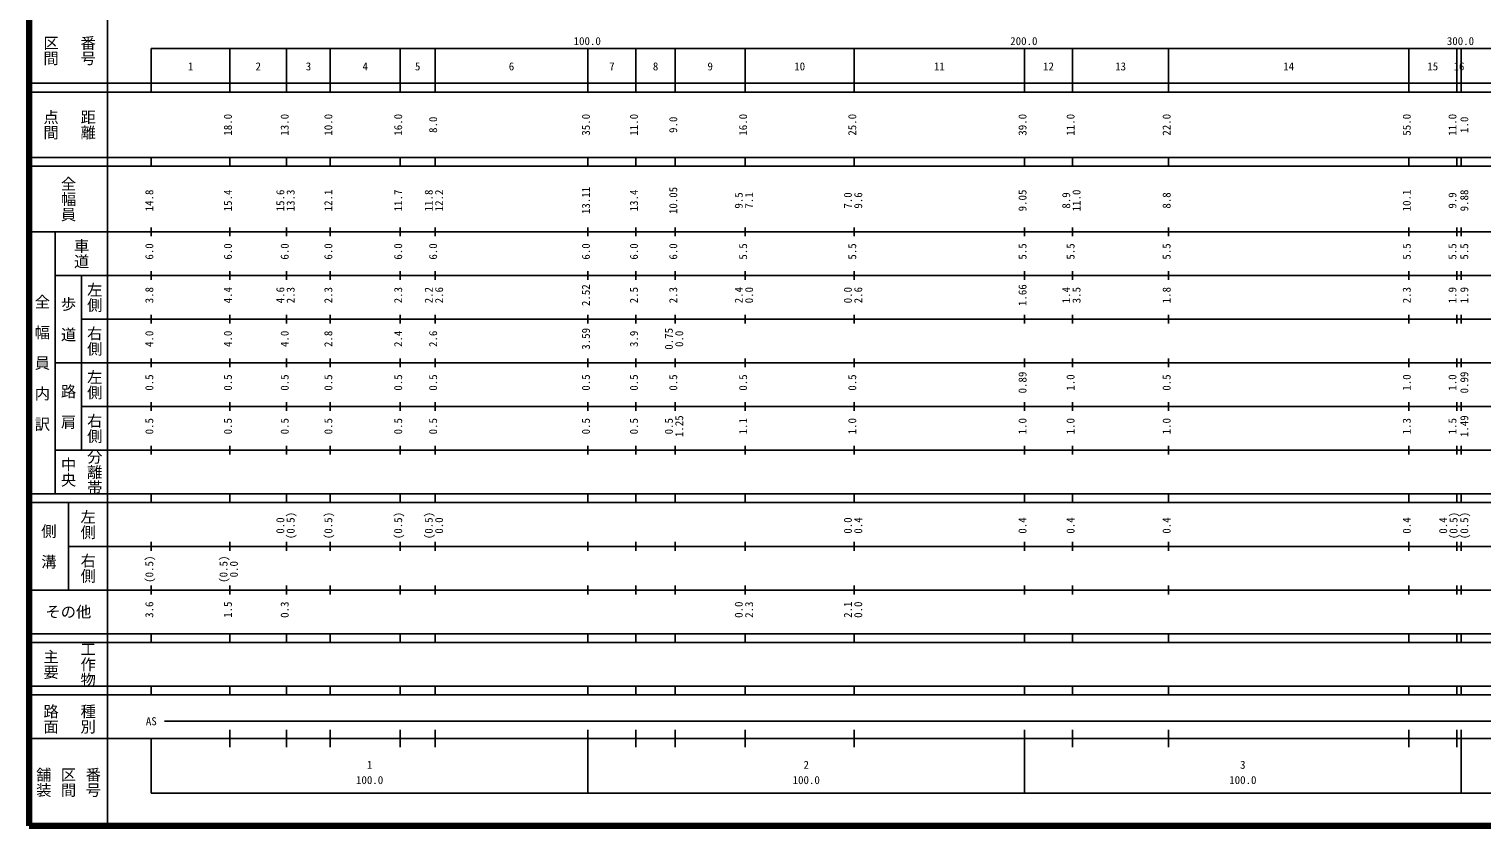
# Model space of a CAD drawing. Units: millimetres on the paper, enlarged 1000 times. Extents: x 40000 to 680000, y 20000 to 380000.
# Drawn here: x 40000 to 372764, y 20000 to 202409 of the extents above; entities that cross this region are included whole.
import ezdxf
from ezdxf.enums import TextEntityAlignment as Align

# ---------------------------------------------------------------- set-up
doc = ezdxf.new("R2010")
doc.units = ezdxf.units.MM
doc.header["$LTSCALE"] = 1000
doc.layers.add('M-TTL', color=2, linetype='Continuous', lineweight=140)
doc.layers.add('M-TTL-BAND', color=7, linetype='Continuous', lineweight=25)
doc.styles.add('@ＭＳ ゴシック', font='')
doc.styles.add('ＭＳ ゴシック', font='')
doc.styles.get('@ＭＳ ゴシック').set_extended_font_data('@MS Gothic')
doc.styles.get('ＭＳ ゴシック').set_extended_font_data('MS Gothic')

msp = doc.modelspace()

# ---------------------------------------------------------------- linework, layer by layer
at = {"layer": 'M-TTL'}
for p, q in [((40000, 380000), (40000, 20000)), ((40000, 20000), (680000, 20000))]:
    msp.add_line(p, q, dxfattribs=at)
at = {"layer": 'M-TTL-BAND'}
for p, q in [((58000, 370000), (58000, 20000)), ((68000, 198000), (579000, 198000)), ((68000, 198000), (68000, 188000)), ((86000, 188000), (86000, 198000)), ((99000, 188000), (99000, 198000)), ((109000, 188000), (109000, 198000)), ((125000, 188000), (125000, 198000)), ((133000, 188000), (133000, 198000)), ((168000, 188000), (168000, 198000)), ((179000, 188000), (179000, 198000)), ((188000, 188000), (188000, 198000)), ((204000, 188000), (204000, 198000)), ((229000, 188000), (229000, 198000)), ((268000, 188000), (268000, 198000)), ((279000, 188000), (279000, 198000)), ((301000, 188000), (301000, 198000)), ((356000, 188000), (356000, 198000)), ((367000, 188000), (367000, 198000)), ((368000, 188000), (368000, 198000)), ((40000, 190000), (579000, 190000)), ((40000, 188000), (579000, 188000)), ((40000, 173000), (579000, 173000)), ((40000, 171000), (579000, 171000)), ((68000, 171000), (68000, 173000)), ((86000, 171000), (86000, 173000)), ((99000, 171000), (99000, 173000)), ((109000, 171000), (109000, 173000)), ((125000, 171000), (125000, 173000)), ((133000, 171000), (133000, 173000)), ((168000, 171000), (168000, 173000)), ((179000, 171000), (179000, 173000)), ((188000, 171000), (188000, 173000)), ((204000, 171000), (204000, 173000)), ((229000, 171000), (229000, 173000)), ((268000, 171000), (268000, 173000)), ((279000, 171000), (279000, 173000)), ((301000, 171000), (301000, 173000)), ((356000, 171000), (356000, 173000)), ((367000, 171000), (367000, 173000)), ((368000, 171000), (368000, 173000)), ((68000, 155000), (68000, 157000)), ((86000, 155000), (86000, 157000)), ((99000, 155000), (99000, 157000)), ((109000, 155000), (109000, 157000)), ((125000, 155000), (125000, 157000)), ((133000, 155000), (133000, 157000)), ((168000, 155000), (168000, 157000)), ((179000, 155000), (179000, 157000)), ((188000, 155000), (188000, 157000)), ((204000, 155000), (204000, 157000)), ((229000, 155000), (229000, 157000)), ((268000, 155000), (268000, 157000)), ((279000, 155000), (279000, 157000)), ((301000, 155000), (301000, 157000)), ((356000, 155000), (356000, 157000)), ((367000, 155000), (367000, 157000)), ((368000, 155000), (368000, 157000)), ((40000, 156000), (579000, 156000)), ((46000, 96000), (46000, 156000)), ((68000, 145000), (68000, 147000)), ((86000, 145000), (86000, 147000)), ((99000, 145000), (99000, 147000)), ((109000, 145000), (109000, 147000)), ((125000, 145000), (125000, 147000)), ((133000, 145000), (133000, 147000)), ((168000, 145000), (168000, 147000)), ((179000, 145000), (179000, 147000)), ((188000, 145000), (188000, 147000)), ((204000, 145000), (204000, 147000)), ((229000, 145000), (229000, 147000)), ((268000, 145000), (268000, 147000)), ((279000, 145000), (279000, 147000)), ((301000, 145000), (301000, 147000)), ((356000, 145000), (356000, 147000)), ((367000, 145000), (367000, 147000)), ((368000, 145000), (368000, 147000)), ((46000, 146000), (579000, 146000)), ((52000, 146000), (52000, 106000)), ((68000, 135000), (68000, 137000)), ((86000, 135000), (86000, 137000)), ((99000, 135000), (99000, 137000)), ((109000, 135000), (109000, 137000)), ((125000, 135000), (125000, 137000)), ((133000, 135000), (133000, 137000)), ((168000, 135000), (168000, 137000)), ((179000, 135000), (179000, 137000)), ((188000, 135000), (188000, 137000)), ((204000, 135000), (204000, 137000)), ((229000, 135000), (229000, 137000)), ((268000, 135000), (268000, 137000)), ((279000, 135000), (279000, 137000)), ((301000, 135000), (301000, 137000)), ((356000, 135000), (356000, 137000)), ((367000, 135000), (367000, 137000)), ((368000, 135000), (368000, 137000)), ((52000, 136000), (579000, 136000)), ((68000, 125000), (68000, 127000)), ((86000, 125000), (86000, 127000)), ((99000, 125000), (99000, 127000)), ((109000, 125000), (109000, 127000)), ((125000, 125000), (125000, 127000)), ((133000, 125000), (133000, 127000)), ((168000, 125000), (168000, 127000)), ((179000, 125000), (179000, 127000)), ((188000, 125000), (188000, 127000)), ((204000, 125000), (204000, 127000)), ((229000, 125000), (229000, 127000)), ((268000, 125000), (268000, 127000)), ((279000, 125000), (279000, 127000)), ((301000, 125000), (301000, 127000)), ((356000, 125000), (356000, 127000)), ((367000, 125000), (367000, 127000)), ((368000, 125000), (368000, 127000)), ((46000, 126000), (579000, 126000)), ((68000, 115000), (68000, 117000)), ((86000, 115000), (86000, 117000)), ((99000, 115000), (99000, 117000)), ((109000, 115000), (109000, 117000)), ((125000, 115000), (125000, 117000)), ((133000, 115000), (133000, 117000)), ((168000, 115000), (168000, 117000)), ((179000, 115000), (179000, 117000)), ((188000, 115000), (188000, 117000)), ((204000, 115000), (204000, 117000)), ((229000, 115000), (229000, 117000)), ((268000, 115000), (268000, 117000)), ((279000, 115000), (279000, 117000)), ((301000, 115000), (301000, 117000)), ((356000, 115000), (356000, 117000)), ((367000, 115000), (367000, 117000)), ((368000, 115000), (368000, 117000)), ((52000, 116000), (579000, 116000)), ((68000, 105000), (68000, 107000)), ((86000, 105000), (86000, 107000)), ((99000, 105000), (99000, 107000)), ((109000, 105000), (109000, 107000)), ((125000, 105000), (125000, 107000)), ((133000, 105000), (133000, 107000)), ((168000, 105000), (168000, 107000)), ((179000, 105000), (179000, 107000)), ((188000, 105000), (188000, 107000)), ((204000, 105000), (204000, 107000)), ((229000, 105000), (229000, 107000)), ((268000, 105000), (268000, 107000)), ((279000, 105000), (279000, 107000)), ((301000, 105000), (301000, 107000)), ((356000, 105000), (356000, 107000)), ((367000, 105000), (367000, 107000)), ((368000, 105000), (368000, 107000)), ((46000, 106000), (579000, 106000)), ((40000, 96000), (579000, 96000)), ((40000, 94000), (579000, 94000)), ((49000, 94000), (49000, 74000)), ((68000, 94000), (68000, 96000)), ((86000, 94000), (86000, 96000)), ((99000, 94000), (99000, 96000)), ((109000, 94000), (109000, 96000)), ((125000, 94000), (125000, 96000)), ((133000, 94000), (133000, 96000)), ((168000, 94000), (168000, 96000)), ((179000, 94000), (179000, 96000)), ((188000, 94000), (188000, 96000)), ((204000, 94000), (204000, 96000)), ((229000, 94000), (229000, 96000)), ((268000, 94000), (268000, 96000)), ((279000, 94000), (279000, 96000)), ((301000, 94000), (301000, 96000)), ((356000, 94000), (356000, 96000)), ((367000, 94000), (367000, 96000)), ((368000, 94000), (368000, 96000)), ((49000, 84000), (579000, 84000)), ((68000, 83000), (68000, 85000)), ((86000, 83000), (86000, 85000)), ((99000, 83000), (99000, 85000)), ((109000, 83000), (109000, 85000)), ((125000, 83000), (125000, 85000)), ((133000, 83000), (133000, 85000)), ((168000, 83000), (168000, 85000)), ((179000, 83000), (179000, 85000)), ((188000, 83000), (188000, 85000)), ((204000, 83000), (204000, 85000)), ((229000, 83000), (229000, 85000)), ((268000, 83000), (268000, 85000)), ((279000, 83000), (279000, 85000)), ((301000, 83000), (301000, 85000)), ((356000, 83000), (356000, 85000)), ((367000, 83000), (367000, 85000)), ((368000, 83000), (368000, 85000)), ((40000, 74000), (579000, 74000)), ((68000, 73000), (68000, 75000)), ((86000, 73000), (86000, 75000)), ((99000, 73000), (99000, 75000)), ((109000, 73000), (109000, 75000)), ((125000, 73000), (125000, 75000)), ((133000, 73000), (133000, 75000)), ((168000, 73000), (168000, 75000)), ((179000, 73000), (179000, 75000)), ((188000, 73000), (188000, 75000)), ((204000, 73000), (204000, 75000)), ((229000, 73000), (229000, 75000)), ((268000, 73000), (268000, 75000)), ((279000, 73000), (279000, 75000)), ((301000, 73000), (301000, 75000)), ((356000, 73000), (356000, 75000)), ((367000, 73000), (367000, 75000)), ((368000, 73000), (368000, 75000)), ((40000, 64000), (579000, 64000)), ((68000, 62000), (68000, 64000)), ((86000, 62000), (86000, 64000)), ((99000, 62000), (99000, 64000)), ((109000, 62000), (109000, 64000)), ((125000, 62000), (125000, 64000)), ((133000, 62000), (133000, 64000)), ((168000, 62000), (168000, 64000)), ((179000, 62000), (179000, 64000)), ((188000, 62000), (188000, 64000)), ((204000, 62000), (204000, 64000)), ((229000, 62000), (229000, 64000)), ((268000, 62000), (268000, 64000)), ((279000, 62000), (279000, 64000)), ((301000, 62000), (301000, 64000)), ((356000, 62000), (356000, 64000)), ((367000, 62000), (367000, 64000)), ((368000, 62000), (368000, 64000)), ((40000, 62000), (579000, 62000)), ((40000, 52000), (579000, 52000)), ((40000, 50000), (579000, 50000)), ((68000, 50000), (68000, 52000)), ((86000, 50000), (86000, 52000)), ((99000, 50000), (99000, 52000)), ((109000, 50000), (109000, 52000)), ((125000, 50000), (125000, 52000)), ((133000, 50000), (133000, 52000)), ((168000, 50000), (168000, 52000)), ((179000, 50000), (179000, 52000)), ((188000, 50000), (188000, 52000)), ((204000, 50000), (204000, 52000)), ((229000, 50000), (229000, 52000)), ((268000, 50000), (268000, 52000)), ((279000, 50000), (279000, 52000)), ((301000, 50000), (301000, 52000)), ((356000, 50000), (356000, 52000)), ((367000, 50000), (367000, 52000)), ((368000, 50000), (368000, 52000)), ((71000, 44000), (565000, 44000)), ((40000, 40000), (579000, 40000)), ((68000, 40000), (68000, 27500)), ((86000, 38000), (86000, 42000)), ((99000, 38000), (99000, 42000)), ((109000, 38000), (109000, 42000)), ((125000, 38000), (125000, 42000)), ((133000, 38000), (133000, 42000)), ((168000, 27500), (168000, 42000)), ((179000, 38000), (179000, 42000)), ((188000, 38000), (188000, 42000)), ((204000, 38000), (204000, 42000)), ((229000, 38000), (229000, 42000)), ((268000, 27500), (268000, 42000)), ((279000, 38000), (279000, 42000)), ((301000, 38000), (301000, 42000)), ((356000, 38000), (356000, 42000)), ((367000, 38000), (367000, 42000)), ((368000, 27500), (368000, 42000)), ((68000, 27500), (579000, 27500))]:
    msp.add_line(p, q, dxfattribs=at)

# ---------------------------------------------------------------- texts
at = {"layer": 'M-TTL-BAND', "style": '@ＭＳ ゴシック'}
for s, p in [('区間', (45000, 197500)), ('番号', (53500, 197500)), ('点間', (45000, 180500)), ('距離', (53500, 180500)), ('全幅員', (49000, 163500)), ('車道', (52000, 151000)), ('左側', (55000, 141000)), ('全\u3000幅\u3000員\u3000内\u3000訳', (43000, 126000)), ('歩\u3000道', (49000, 136000)), ('右側', (55000, 131000)), ('左側', (55000, 121000)), ('路\u3000肩', (49000, 116000)), ('右側', (55000, 111000)), ('中央', (49000, 101000)), ('分離帯', (55000, 101000)), ('左側', (53500, 89000)), ('側\u3000溝', (44500, 84000)), ('右側', (53500, 79000)), ('主要', (45000, 57000)), ('工作物', (53500, 57000)), ('路面', (45000, 44500)), ('種別', (53500, 44500)), ('舗装', (43333, 30000)), ('番号', (54667, 30000)), ('区間', (49000, 30000))]:
    msp.add_text(s, height=2566, rotation=270, dxfattribs=at).set_placement(p, align=Align.MIDDLE_CENTER)
at = {"layer": 'M-TTL-BAND', "style": 'ＭＳ ゴシック'}
for s, p in [('100.0', (167844, 198195)), ('200.0', (267844, 198195)), ('300.0', (367844, 198195)), ('1', (77000, 192405)), ('2', (92500, 192405)), ('3', (104000, 192405)), ('4', (117000, 192405)), ('5', (129000, 192405)), ('6', (150500, 192405)), ('7', (173500, 192405)), ('8', (183500, 192405)), ('9', (196000, 192405)), ('10', (216500, 192405)), ('11', (248500, 192405)), ('12', (273500, 192405)), ('13', (290000, 192405)), ('14', (328500, 192405)), ('15', (361500, 192405)), ('16', (367500, 192405)), ('AS', (68000, 42500)), ('1', (118000, 32523)), ('2', (218000, 32523)), ('3', (318000, 32523)), ('100.0', (118000, 29033)), ('100.0', (218000, 29033)), ('100.0', (318000, 29033))]:
    msp.add_text(s, height=1833, dxfattribs=at).set_placement(p, align=Align.BOTTOM_CENTER)
for s, p in [('18.0', (87000, 180500)), ('13.0', (100000, 180500)), ('10.0', (110000, 180500)), ('16.0', (126000, 180500)), ('8.0', (134000, 180500)), ('35.0', (169000, 180500)), ('11.0', (180000, 180500)), ('9.0', (189000, 180500)), ('16.0', (205000, 180500)), ('25.0', (230000, 180500)), ('39.0', (269000, 180500)), ('11.0', (280000, 180500)), ('22.0', (302000, 180500)), ('55.0', (357000, 180500)), ('11.0', (367465, 180500)), ('1.0', (370182, 180500)), ('14.8', (69000, 163174)), ('15.4', (87000, 163174)), ('15.6', (99000, 163174)), ('13.3', (101370, 163174)), ('12.1', (110000, 163174)), ('11.7', (126000, 163174)), ('11.8', (133000, 163174)), ('12.2', (135370, 163174)), ('13.11', (169000, 163174)), ('13.4', (180000, 163174)), ('10.05', (189000, 163174)), ('9.5', (204000, 163174)), ('7.1', (206370, 163174)), ('7.0', (229000, 163174)), ('9.6', (231370, 163174)), ('9.05', (269000, 163174)), ('8.9', (279000, 163174)), ('11.0', (281370, 163174)), ('8.8', (302000, 163174)), ('10.1', (357001, 163174)), ('9.9', (367465, 163174)), ('9.88', (370182, 163174)), ('6.0', (69000, 151500)), ('6.0', (87000, 151500)), ('6.0', (100000, 151500)), ('6.0', (110000, 151500)), ('6.0', (126000, 151500)), ('6.0', (134000, 151500)), ('6.0', (169000, 151500)), ('6.0', (180000, 151500)), ('6.0', (189000, 151500)), ('5.5', (205000, 151500)), ('5.5', (230000, 151500)), ('5.5', (269000, 151500)), ('5.5', (280000, 151500)), ('5.5', (302000, 151500)), ('5.5', (357000, 151500)), ('5.5', (367465, 151500)), ('5.5', (370182, 151500)), ('3.8', (69000, 141500)), ('4.4', (87000, 141500)), ('4.6', (99000, 141500)), ('2.3', (101370, 141500)), ('2.3', (110000, 141500)), ('2.3', (126000, 141500)), ('2.2', (133000, 141500)), ('2.6', (135370, 141500)), ('2.52', (169000, 141500)), ('2.5', (180000, 141500)), ('2.3', (189000, 141500)), ('2.4', (204000, 141500)), ('0.0', (206370, 141500)), ('0.0', (229000, 141500)), ('2.6', (231370, 141500)), ('1.66', (269000, 141500)), ('1.4', (279000, 141500)), ('3.5', (281370, 141500)), ('1.8', (302000, 141500)), ('2.3', (357000, 141500)), ('1.9', (367465, 141500)), ('1.9', (370182, 141500)), ('4.0', (69000, 131500)), ('4.0', (87000, 131500)), ('4.0', (100000, 131500)), ('2.8', (110000, 131500)), ('2.4', (126000, 131500)), ('2.6', (134000, 131500)), ('3.59', (169000, 131500)), ('3.9', (180000, 131500)), ('0.75', (188000, 131500)), ('0.0', (190370, 131500)), ('0.5', (69000, 121500)), ('0.5', (87000, 121500)), ('0.5', (100000, 121500)), ('0.5', (110000, 121500)), ('0.5', (126000, 121500)), ('0.5', (134000, 121500)), ('0.5', (169000, 121500)), ('0.5', (180000, 121500)), ('0.5', (189000, 121500)), ('0.5', (205000, 121500)), ('0.5', (230000, 121500)), ('0.89', (269000, 121500)), ('1.0', (280000, 121500)), ('0.5', (302000, 121500)), ('1.0', (357000, 121500)), ('1.0', (367465, 121500)), ('0.99', (370182, 121500)), ('0.5', (69000, 111500)), ('0.5', (87000, 111500)), ('0.5', (100000, 111500)), ('0.5', (110000, 111500)), ('0.5', (126000, 111500)), ('0.5', (134000, 111500)), ('0.5', (169000, 111500)), ('0.5', (180000, 111500)), ('0.5', (188000, 111500)), ('1.25', (190370, 111500)), ('1.1', (205000, 111500)), ('1.0', (230000, 111500)), ('1.0', (269000, 111500)), ('1.0', (280000, 111500)), ('1.0', (302000, 111500)), ('1.3', (357001, 111500)), ('1.5', (367465, 111500)), ('1.49', (370182, 111500)), ('0.0', (99000, 88764)), ('(0.5)', (101370, 88764)), ('(0.5)', (110000, 88764)), ('(0.5)', (126000, 88764)), ('(0.5)', (133000, 88764)), ('0.0', (135370, 88764)), ('0.0', (229000, 88764)), ('0.4', (231370, 88764)), ('0.4', (269000, 88764)), ('0.4', (280000, 88764)), ('0.4', (302000, 88764)), ('0.4', (357000, 88764)), ('0.4', (365345, 88764)), ('(0.5)', (367715, 88764)), ('(0.5)', (370182, 88764)), ('(0.5)', (69000, 78764)), ('(0.5)', (86000, 78764)), ('0.0', (88370, 78764)), ('3.6', (69000, 69500)), ('1.5', (87000, 69500)), ('0.3', (100000, 69500)), ('0.0', (204000, 69500)), ('2.3', (206370, 69500)), ('2.1', (229000, 69500)), ('0.0', (231370, 69500))]:
    msp.add_text(s, height=1833, rotation=90, dxfattribs=at).set_placement(p, align=Align.BOTTOM_CENTER)
msp.add_text('その他', height=2566, dxfattribs=at).set_placement((49000, 69000), align=Align.MIDDLE_CENTER)

doc.saveas('drawing.dxf')
